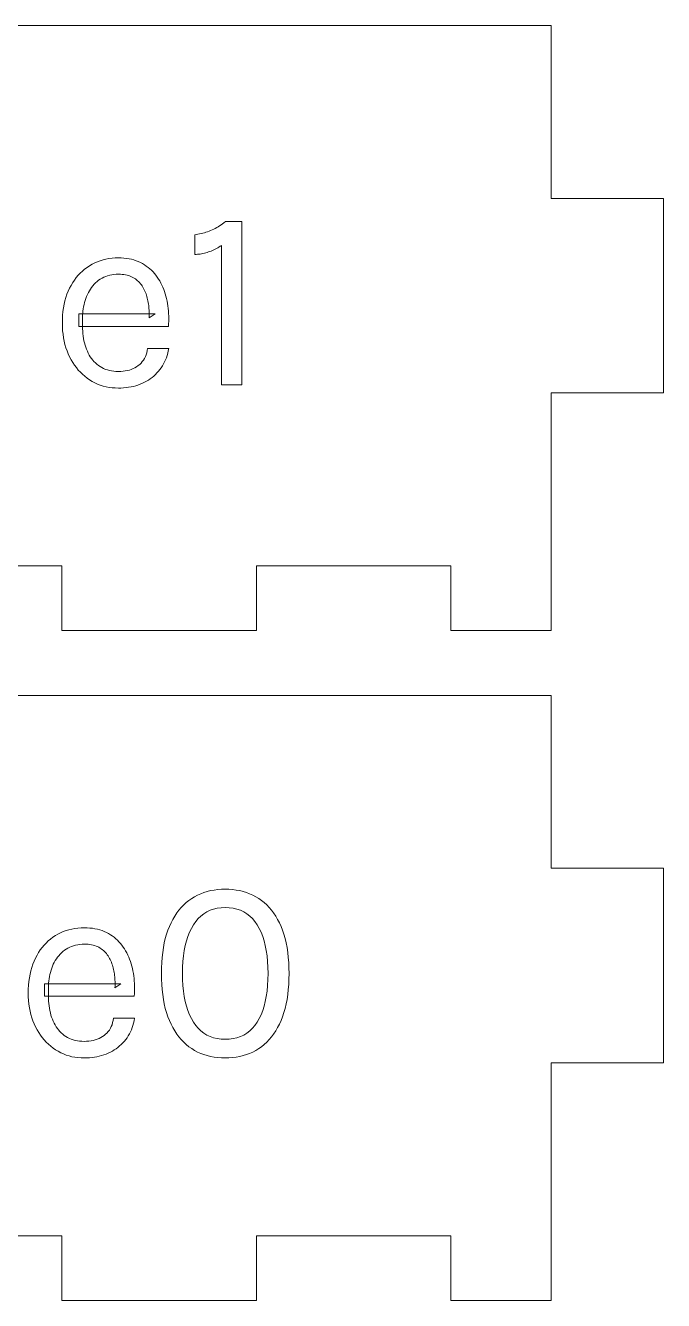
# Model space of a CAD drawing. Extents: x 3 to 177, y 3 to 186.
# Drawn here: x 147.1 to 176.7, y 3 to 62 of the extents above; entities that cross this region are included whole.
import ezdxf

# ---------------------------------------------------------------- set-up
doc = ezdxf.new("R2010")
doc.units = 0
doc.layers.get('0').update_dxf_attribs({"lineweight": 0})

msp = doc.modelspace()

# ---------------------------------------------------------------- linework, layer by layer
for p, q in [((171.468, 62), (117.196, 62)), ((171.468, 54), (171.468, 62)), ((176.664, 54), (171.468, 54)), ((176.664, 45), (176.664, 54)), ((155.639, 52.484), (155.711, 52.512)), ((155.711, 52.512), (155.782, 52.542)), ((155.782, 52.542), (155.853, 52.575)), ((155.853, 52.575), (155.922, 52.61)), ((155.922, 52.61), (155.991, 52.647)), ((155.991, 52.647), (156.06, 52.688)), ((156.06, 52.688), (156.128, 52.73)), ((156.128, 52.73), (156.195, 52.775)), ((156.195, 52.775), (156.261, 52.823)), ((156.261, 52.823), (156.327, 52.873)), ((156.327, 52.873), (156.392, 52.926)), ((156.392, 52.926), (156.392, 52.926)), ((156.392, 52.926), (157.148, 52.926)), ((156.392, 52.926), (156.392, 52.926)), ((157.148, 52.926), (157.148, 45.366)), ((154.976, 52.314), (155.051, 52.326)), ((154.976, 51.402), (154.976, 52.314)), ((155.051, 52.326), (155.126, 52.339)), ((155.126, 52.339), (155.201, 52.355)), ((155.201, 52.355), (155.275, 52.372)), ((155.275, 52.372), (155.349, 52.391)), ((155.349, 52.391), (155.422, 52.411)), ((155.422, 52.411), (155.495, 52.434)), ((155.495, 52.434), (155.567, 52.458)), ((155.567, 52.458), (155.639, 52.484)), ((155.04, 51.405), (154.976, 51.402)), ((154.976, 51.402), (154.976, 51.402)), ((155.103, 51.411), (155.04, 51.405)), ((155.167, 51.418), (155.103, 51.411)), ((155.23, 51.426), (155.167, 51.418)), ((155.293, 51.437), (155.23, 51.426)), ((155.357, 51.45), (155.293, 51.437)), ((155.42, 51.464), (155.357, 51.45)), ((155.483, 51.481), (155.42, 51.464)), ((155.546, 51.499), (155.483, 51.481)), ((155.609, 51.519), (155.546, 51.499)), ((155.672, 51.541), (155.609, 51.519)), ((155.734, 51.565), (155.672, 51.541)), ((155.796, 51.59), (155.734, 51.565)), ((155.857, 51.618), (155.796, 51.59)), ((155.917, 51.647), (155.857, 51.618)), ((155.977, 51.678), (155.917, 51.647)), ((156.037, 51.712), (155.977, 51.678)), ((156.096, 51.747), (156.037, 51.712)), ((156.154, 51.783), (156.096, 51.747)), ((156.212, 51.822), (156.154, 51.783)), ((156.212, 45.366), (156.212, 51.822)), ((149.883, 50.725), (149.993, 50.807)), ((149.993, 50.807), (150.107, 50.883)), ((150.107, 50.883), (150.226, 50.952)), ((150.226, 50.952), (150.348, 51.014)), ((150.348, 51.014), (150.473, 51.068)), ((150.473, 51.068), (150.601, 51.115)), ((150.601, 51.115), (150.733, 51.155)), ((150.733, 51.155), (150.868, 51.188)), ((150.868, 51.188), (151.007, 51.213)), ((151.007, 51.213), (151.149, 51.231)), ((151.149, 51.231), (151.294, 51.242)), ((151.294, 51.242), (151.442, 51.246)), ((151.442, 51.246), (151.442, 51.246)), ((151.442, 51.246), (151.571, 51.243)), ((151.571, 51.243), (151.696, 51.235)), ((151.696, 51.235), (151.817, 51.222)), ((151.817, 51.222), (151.935, 51.204)), ((151.935, 51.204), (152.048, 51.18)), ((152.048, 51.18), (152.158, 51.151)), ((152.158, 51.151), (152.264, 51.117)), ((152.264, 51.117), (152.366, 51.077)), ((152.366, 51.077), (152.464, 51.032)), ((152.464, 51.032), (152.558, 50.982)), ((152.558, 50.982), (152.649, 50.927)), ((152.649, 50.927), (152.736, 50.869)), ((152.736, 50.869), (152.819, 50.807)), ((152.819, 50.807), (152.899, 50.741)), ((152.899, 50.741), (152.975, 50.672)), ((149.33, 50.101), (149.41, 50.22)), ((149.41, 50.22), (149.495, 50.334)), ((149.495, 50.334), (149.584, 50.441)), ((149.584, 50.441), (149.679, 50.542)), ((149.679, 50.542), (149.778, 50.637)), ((149.778, 50.637), (149.883, 50.725)), ((150.457, 50.15), (150.389, 50.088)), ((150.53, 50.208), (150.457, 50.15)), ((150.606, 50.262), (150.53, 50.208)), ((150.686, 50.31), (150.606, 50.262)), ((150.769, 50.352), (150.686, 50.31)), ((150.856, 50.388), (150.769, 50.352)), ((150.947, 50.419), (150.856, 50.388)), ((151.041, 50.445), (150.947, 50.419)), ((151.139, 50.465), (151.041, 50.445)), ((151.24, 50.479), (151.139, 50.465)), ((151.345, 50.487), (151.24, 50.479)), ((151.454, 50.49), (151.345, 50.487)), ((151.54, 50.488), (151.454, 50.49)), ((151.454, 50.49), (151.454, 50.49)), ((151.623, 50.483), (151.54, 50.488)), ((151.703, 50.474), (151.623, 50.483)), ((151.779, 50.461), (151.703, 50.474)), ((151.853, 50.445), (151.779, 50.461)), ((151.923, 50.425), (151.853, 50.445)), ((151.991, 50.402), (151.923, 50.425)), ((152.055, 50.375), (151.991, 50.402)), ((152.116, 50.344), (152.055, 50.375)), ((152.174, 50.31), (152.116, 50.344)), ((152.229, 50.273), (152.174, 50.31)), ((152.282, 50.233), (152.229, 50.273)), ((152.332, 50.191), (152.282, 50.233)), ((152.379, 50.147), (152.332, 50.191)), ((152.975, 50.672), (153.048, 50.598)), ((153.048, 50.598), (153.117, 50.521)), ((153.117, 50.521), (153.182, 50.441)), ((153.182, 50.441), (153.244, 50.356)), ((153.244, 50.356), (153.302, 50.268)), ((153.302, 50.268), (153.357, 50.177)), ((153.357, 50.177), (153.408, 50.083)), ((149.015, 49.411), (149.065, 49.56)), ((149.065, 49.56), (149.122, 49.704)), ((149.122, 49.704), (149.186, 49.842)), ((149.186, 49.842), (149.256, 49.974)), ((149.256, 49.974), (149.33, 50.101)), ((150.054, 49.644), (150.011, 49.557)), ((150.1, 49.726), (150.054, 49.644)), ((150.151, 49.806), (150.1, 49.726)), ((150.205, 49.882), (150.151, 49.806)), ((150.262, 49.954), (150.205, 49.882)), ((150.324, 50.023), (150.262, 49.954)), ((150.389, 50.088), (150.324, 50.023)), ((152.425, 50.101), (152.379, 50.147)), ((152.467, 50.052), (152.425, 50.101)), ((152.507, 50.001), (152.467, 50.052)), ((152.545, 49.947), (152.507, 50.001)), ((152.58, 49.891), (152.545, 49.947)), ((152.612, 49.833), (152.58, 49.891)), ((152.642, 49.773), (152.612, 49.833)), ((152.67, 49.712), (152.642, 49.773)), ((152.697, 49.65), (152.67, 49.712)), ((152.721, 49.586), (152.697, 49.65)), ((152.743, 49.522), (152.721, 49.586)), ((153.408, 50.083), (153.456, 49.987)), ((153.456, 49.987), (153.5, 49.889)), ((153.5, 49.889), (153.541, 49.789)), ((153.541, 49.789), (153.579, 49.686)), ((153.579, 49.686), (153.613, 49.581)), ((153.613, 49.581), (153.644, 49.473)), ((148.904, 48.933), (148.934, 49.098)), ((148.934, 49.098), (148.971, 49.257)), ((148.971, 49.257), (149.015, 49.411)), ((149.833, 48.989), (149.816, 48.889)), ((149.853, 49.088), (149.833, 48.989)), ((149.877, 49.185), (149.853, 49.088)), ((149.905, 49.28), (149.877, 49.185)), ((149.937, 49.374), (149.905, 49.28)), ((149.972, 49.467), (149.937, 49.374)), ((150.011, 49.557), (149.972, 49.467)), ((152.764, 49.456), (152.743, 49.522)), ((152.782, 49.389), (152.764, 49.456)), ((152.798, 49.321), (152.782, 49.389)), ((152.813, 49.252), (152.798, 49.321)), ((152.825, 49.182), (152.813, 49.252)), ((152.836, 49.111), (152.825, 49.182)), ((152.845, 49.04), (152.836, 49.111)), ((152.852, 48.97), (152.845, 49.04)), ((152.859, 48.899), (152.852, 48.97)), ((153.644, 49.473), (153.671, 49.363)), ((153.671, 49.363), (153.695, 49.251)), ((153.695, 49.251), (153.716, 49.137)), ((153.716, 49.137), (153.733, 49.023)), ((153.733, 49.023), (153.747, 48.907)), ((148.85, 48.222), (148.853, 48.408)), ((148.853, 48.408), (148.863, 48.588)), ((148.863, 48.588), (148.88, 48.763)), ((148.88, 48.763), (148.904, 48.933)), ((149.606, 48.078), (149.606, 48.654)), ((149.606, 48.654), (153.14, 48.654)), ((149.788, 48.58), (149.786, 48.474)), ((149.786, 48.474), (149.786, 48.474)), ((149.786, 48.474), (149.786, 48.09)), ((149.793, 48.685), (149.788, 48.58)), ((149.803, 48.788), (149.793, 48.685)), ((149.816, 48.889), (149.803, 48.788)), ((152.863, 48.828), (152.859, 48.899)), ((152.866, 48.757), (152.863, 48.828)), ((153.14, 48.654), (152.864, 48.474)), ((152.864, 48.474), (152.867, 48.545)), ((152.868, 48.686), (152.866, 48.757)), ((152.867, 48.545), (152.868, 48.616)), ((152.868, 48.616), (152.868, 48.686)), ((153.747, 48.907), (153.758, 48.791)), ((153.758, 48.791), (153.766, 48.674)), ((153.766, 48.674), (153.771, 48.557)), ((153.771, 48.557), (153.773, 48.438)), ((153.773, 48.438), (153.771, 48.319)), ((148.853, 48.048), (148.85, 48.222)), ((148.85, 48.222), (148.85, 48.222)), ((148.864, 47.877), (148.853, 48.048)), ((148.881, 47.711), (148.864, 47.877)), ((153.758, 48.078), (149.606, 48.078)), ((149.786, 48.09), (149.788, 47.971)), ((149.788, 47.971), (149.793, 47.855)), ((149.793, 47.855), (149.803, 47.741)), ((153.766, 48.199), (153.758, 48.078)), ((153.758, 48.078), (153.758, 48.078)), ((153.771, 48.319), (153.766, 48.199)), ((148.904, 47.549), (148.881, 47.711)), ((148.935, 47.391), (148.904, 47.549)), ((148.972, 47.237), (148.935, 47.391)), ((149.016, 47.087), (148.972, 47.237)), ((149.803, 47.741), (149.815, 47.63)), ((149.815, 47.63), (149.832, 47.522)), ((149.832, 47.522), (149.852, 47.415)), ((149.852, 47.415), (149.876, 47.312)), ((149.876, 47.312), (149.903, 47.211)), ((149.903, 47.211), (149.934, 47.112)), ((149.067, 46.941), (149.016, 47.087)), ((149.125, 46.8), (149.067, 46.941)), ((149.189, 46.662), (149.125, 46.8)), ((149.259, 46.529), (149.189, 46.662)), ((149.934, 47.112), (149.969, 47.016)), ((149.969, 47.016), (150.007, 46.923)), ((150.007, 46.923), (150.05, 46.834)), ((150.05, 46.834), (150.095, 46.749)), ((150.095, 46.749), (150.145, 46.668)), ((150.145, 46.668), (150.198, 46.591)), ((152.65, 46.594), (152.691, 46.677)), ((152.691, 46.677), (152.726, 46.764)), ((152.726, 46.764), (152.756, 46.857)), ((152.756, 46.857), (152.78, 46.955)), ((152.78, 46.955), (152.798, 47.058)), ((152.798, 47.058), (152.798, 47.058)), ((152.798, 47.058), (153.77, 47.058)), ((153.662, 46.627), (153.623, 46.528)), ((153.696, 46.73), (153.662, 46.627)), ((153.725, 46.836), (153.696, 46.73)), ((153.75, 46.946), (153.725, 46.836)), ((153.77, 47.058), (153.75, 46.946)), ((149.334, 46.403), (149.259, 46.529)), ((149.415, 46.282), (149.334, 46.403)), ((149.5, 46.167), (149.415, 46.282)), ((149.59, 46.058), (149.5, 46.167)), ((149.684, 45.955), (149.59, 46.058)), ((150.198, 46.591), (150.255, 46.518)), ((150.255, 46.518), (150.315, 46.449)), ((150.315, 46.449), (150.379, 46.384)), ((150.379, 46.384), (150.447, 46.323)), ((150.447, 46.323), (150.518, 46.266)), ((150.518, 46.266), (150.593, 46.214)), ((150.593, 46.214), (150.672, 46.167)), ((150.672, 46.167), (150.755, 46.125)), ((150.755, 46.125), (150.842, 46.089)), ((150.842, 46.089), (150.932, 46.059)), ((150.932, 46.059), (151.026, 46.034)), ((151.026, 46.034), (151.125, 46.015)), ((151.759, 46.014), (151.857, 46.033)), ((151.857, 46.033), (151.951, 46.057)), ((151.951, 46.057), (152.04, 46.087)), ((152.04, 46.087), (152.126, 46.122)), ((152.126, 46.122), (152.208, 46.163)), ((152.208, 46.163), (152.286, 46.209)), ((152.286, 46.209), (152.36, 46.26)), ((152.36, 46.26), (152.429, 46.317)), ((152.429, 46.317), (152.493, 46.378)), ((152.493, 46.378), (152.551, 46.445)), ((152.551, 46.445), (152.603, 46.517)), ((152.603, 46.517), (152.65, 46.594)), ((153.362, 46.077), (153.297, 45.997)), ((153.423, 46.161), (153.362, 46.077)), ((153.48, 46.248), (153.423, 46.161)), ((153.532, 46.338), (153.48, 46.248)), ((153.58, 46.431), (153.532, 46.338)), ((153.623, 46.528), (153.58, 46.431)), ((149.784, 45.858), (149.684, 45.955)), ((149.889, 45.767), (149.784, 45.858)), ((149.998, 45.682), (149.889, 45.767)), ((150.113, 45.603), (149.998, 45.682)), ((150.232, 45.531), (150.113, 45.603)), ((150.353, 45.466), (150.232, 45.531)), ((150.478, 45.409), (150.353, 45.466)), ((151.125, 46.015), (151.227, 46.001)), ((151.227, 46.001), (151.332, 45.993)), ((151.332, 45.993), (151.442, 45.99)), ((151.442, 45.99), (151.552, 45.993)), ((151.442, 45.99), (151.442, 45.99)), ((151.552, 45.993), (151.657, 46.001)), ((151.657, 46.001), (151.759, 46.014)), ((152.552, 45.444), (152.452, 45.402)), ((152.649, 45.49), (152.552, 45.444)), ((152.742, 45.54), (152.649, 45.49)), ((152.832, 45.594), (152.742, 45.54)), ((152.918, 45.652), (152.832, 45.594)), ((153.001, 45.713), (152.918, 45.652)), ((153.08, 45.778), (153.001, 45.713)), ((153.156, 45.847), (153.08, 45.778)), ((153.228, 45.92), (153.156, 45.847)), ((153.297, 45.997), (153.228, 45.92)), ((150.606, 45.359), (150.478, 45.409)), ((150.738, 45.317), (150.606, 45.359)), ((150.872, 45.283), (150.738, 45.317)), ((151.01, 45.256), (150.872, 45.283)), ((151.151, 45.237), (151.01, 45.256)), ((151.295, 45.226), (151.151, 45.237)), ((151.442, 45.222), (151.295, 45.226)), ((151.564, 45.224), (151.442, 45.222)), ((151.442, 45.222), (151.442, 45.222)), ((151.442, 45.222), (151.442, 45.222)), ((151.684, 45.231), (151.564, 45.224)), ((151.801, 45.242), (151.684, 45.231)), ((151.916, 45.258), (151.801, 45.242)), ((152.029, 45.278), (151.916, 45.258)), ((152.138, 45.302), (152.029, 45.278)), ((152.245, 45.331), (152.138, 45.302)), ((152.35, 45.364), (152.245, 45.331)), ((152.452, 45.402), (152.35, 45.364)), ((157.148, 45.366), (156.212, 45.366)), ((171.468, 37), (171.468, 45)), ((171.468, 45), (176.664, 45)), ((139.832, 37), (148.832, 37)), ((148.832, 37), (148.832, 34)), ((157.832, 34), (157.832, 37)), ((157.832, 37), (166.832, 37)), ((166.832, 37), (166.832, 34)), ((171.468, 34), (171.468, 37)), ((148.832, 34), (157.832, 34)), ((166.832, 34), (171.468, 34)), ((171.468, 31), (117.196, 31)), ((171.468, 23), (171.468, 31)), ((176.664, 23), (171.468, 23)), ((176.664, 14), (176.664, 23)), ((155.253, 21.824), (155.401, 21.88)), ((155.401, 21.88), (155.554, 21.927)), ((155.554, 21.927), (155.712, 21.965)), ((155.712, 21.965), (155.873, 21.995)), ((155.873, 21.995), (156.04, 22.017)), ((156.04, 22.017), (156.211, 22.03)), ((156.211, 22.03), (156.386, 22.034)), ((156.386, 22.034), (156.386, 22.034)), ((156.386, 22.034), (156.56, 22.03)), ((156.56, 22.03), (156.73, 22.017)), ((156.73, 22.017), (156.896, 21.995)), ((156.896, 21.995), (157.057, 21.965)), ((157.057, 21.965), (157.214, 21.927)), ((157.214, 21.927), (157.367, 21.88)), ((157.367, 21.88), (157.515, 21.824)), ((154.352, 21.192), (154.464, 21.308)), ((154.464, 21.308), (154.582, 21.416)), ((154.582, 21.416), (154.705, 21.515)), ((154.705, 21.515), (154.835, 21.605)), ((154.835, 21.605), (154.97, 21.687)), ((154.97, 21.687), (155.109, 21.759)), ((155.109, 21.759), (155.253, 21.824)), ((157.515, 21.824), (157.659, 21.759)), ((157.659, 21.759), (157.799, 21.687)), ((157.799, 21.687), (157.934, 21.605)), ((157.934, 21.605), (158.064, 21.515)), ((158.064, 21.515), (158.189, 21.416)), ((158.189, 21.416), (158.307, 21.308)), ((158.307, 21.308), (158.419, 21.192)), ((153.962, 20.638), (154.051, 20.79)), ((154.051, 20.79), (154.145, 20.933)), ((154.145, 20.933), (154.246, 21.067)), ((154.246, 21.067), (154.352, 21.192)), ((155.138, 20.673), (155.023, 20.538)), ((155.263, 20.792), (155.138, 20.673)), ((155.396, 20.896), (155.263, 20.792)), ((155.539, 20.983), (155.396, 20.896)), ((155.69, 21.055), (155.539, 20.983)), ((155.851, 21.11), (155.69, 21.055)), ((156.02, 21.15), (155.851, 21.11)), ((156.199, 21.174), (156.02, 21.15)), ((156.386, 21.182), (156.199, 21.174)), ((156.576, 21.174), (156.386, 21.182)), ((156.386, 21.182), (156.386, 21.182)), ((156.756, 21.15), (156.576, 21.174)), ((156.927, 21.11), (156.756, 21.15)), ((157.089, 21.055), (156.927, 21.11)), ((157.241, 20.983), (157.089, 21.055)), ((157.384, 20.896), (157.241, 20.983)), ((157.518, 20.792), (157.384, 20.896)), ((157.642, 20.673), (157.518, 20.792)), ((157.757, 20.538), (157.642, 20.673)), ((158.419, 21.192), (158.526, 21.067)), ((158.526, 21.067), (158.626, 20.933)), ((158.626, 20.933), (158.721, 20.79)), ((158.721, 20.79), (158.81, 20.638)), ((148.77, 20.014), (148.895, 20.068)), ((148.895, 20.068), (149.023, 20.115)), ((149.023, 20.115), (149.155, 20.155)), ((149.155, 20.155), (149.29, 20.188)), ((149.29, 20.188), (149.429, 20.213)), ((149.429, 20.213), (149.571, 20.231)), ((149.571, 20.231), (149.716, 20.242)), ((149.716, 20.242), (149.864, 20.246)), ((149.864, 20.246), (149.864, 20.246)), ((149.864, 20.246), (149.993, 20.243)), ((149.993, 20.243), (150.118, 20.235)), ((150.118, 20.235), (150.239, 20.222)), ((150.239, 20.222), (150.357, 20.204)), ((150.357, 20.204), (150.47, 20.18)), ((150.47, 20.18), (150.58, 20.151)), ((150.58, 20.151), (150.686, 20.117)), ((150.686, 20.117), (150.788, 20.077)), ((150.788, 20.077), (150.886, 20.032)), ((153.67, 19.945), (153.733, 20.131)), ((153.733, 20.131), (153.803, 20.309)), ((153.803, 20.309), (153.88, 20.478)), ((153.88, 20.478), (153.962, 20.638)), ((154.819, 20.221), (154.732, 20.042)), ((154.916, 20.387), (154.819, 20.221)), ((155.023, 20.538), (154.916, 20.387)), ((157.862, 20.387), (157.757, 20.538)), ((157.958, 20.221), (157.862, 20.387)), ((158.043, 20.042), (157.958, 20.221)), ((158.81, 20.638), (158.892, 20.478)), ((158.892, 20.478), (158.969, 20.309)), ((158.969, 20.309), (159.039, 20.131)), ((159.039, 20.131), (159.102, 19.945)), ((148.006, 19.441), (148.101, 19.542)), ((148.101, 19.542), (148.2, 19.637)), ((148.2, 19.637), (148.305, 19.725)), ((148.305, 19.725), (148.415, 19.807)), ((148.415, 19.807), (148.529, 19.883)), ((148.529, 19.883), (148.648, 19.952)), ((148.648, 19.952), (148.77, 20.014)), ((149.662, 19.479), (149.561, 19.465)), ((149.767, 19.487), (149.662, 19.479)), ((149.876, 19.49), (149.767, 19.487)), ((149.962, 19.488), (149.876, 19.49)), ((149.876, 19.49), (149.876, 19.49)), ((150.045, 19.483), (149.962, 19.488)), ((150.125, 19.474), (150.045, 19.483)), ((150.201, 19.461), (150.125, 19.474)), ((150.886, 20.032), (150.98, 19.982)), ((150.98, 19.982), (151.071, 19.927)), ((151.071, 19.927), (151.158, 19.869)), ((151.158, 19.869), (151.241, 19.807)), ((151.241, 19.807), (151.321, 19.741)), ((151.321, 19.741), (151.397, 19.672)), ((151.397, 19.672), (151.47, 19.598)), ((151.47, 19.598), (151.539, 19.521)), ((151.539, 19.521), (151.604, 19.441)), ((153.526, 19.332), (153.567, 19.545)), ((153.567, 19.545), (153.615, 19.749)), ((153.615, 19.749), (153.67, 19.945)), ((154.59, 19.645), (154.534, 19.426)), ((154.656, 19.85), (154.59, 19.645)), ((154.732, 20.042), (154.656, 19.85)), ((158.119, 19.85), (158.043, 20.042)), ((158.185, 19.645), (158.119, 19.85)), ((158.24, 19.426), (158.185, 19.645)), ((159.102, 19.945), (159.157, 19.749)), ((159.157, 19.749), (159.205, 19.545)), ((159.205, 19.545), (159.246, 19.332)), ((147.608, 18.842), (147.678, 18.974)), ((147.678, 18.974), (147.752, 19.101)), ((147.752, 19.101), (147.832, 19.22)), ((147.832, 19.22), (147.917, 19.334)), ((147.917, 19.334), (148.006, 19.441)), ((148.627, 18.882), (148.573, 18.806)), ((148.684, 18.954), (148.627, 18.882)), ((148.746, 19.023), (148.684, 18.954)), ((148.811, 19.088), (148.746, 19.023)), ((148.879, 19.15), (148.811, 19.088)), ((148.952, 19.208), (148.879, 19.15)), ((149.028, 19.262), (148.952, 19.208)), ((149.108, 19.31), (149.028, 19.262)), ((149.191, 19.352), (149.108, 19.31)), ((149.278, 19.388), (149.191, 19.352)), ((149.369, 19.419), (149.278, 19.388)), ((149.463, 19.445), (149.369, 19.419)), ((149.561, 19.465), (149.463, 19.445)), ((150.275, 19.445), (150.201, 19.461)), ((150.345, 19.425), (150.275, 19.445)), ((150.413, 19.402), (150.345, 19.425)), ((150.477, 19.375), (150.413, 19.402)), ((150.538, 19.344), (150.477, 19.375)), ((150.596, 19.31), (150.538, 19.344)), ((150.651, 19.273), (150.596, 19.31)), ((150.704, 19.233), (150.651, 19.273)), ((150.754, 19.191), (150.704, 19.233)), ((150.801, 19.147), (150.754, 19.191)), ((150.847, 19.101), (150.801, 19.147)), ((150.889, 19.052), (150.847, 19.101)), ((150.929, 19.001), (150.889, 19.052)), ((150.967, 18.947), (150.929, 19.001)), ((151.002, 18.891), (150.967, 18.947)), ((151.034, 18.833), (151.002, 18.891)), ((151.604, 19.441), (151.666, 19.356)), ((151.666, 19.356), (151.724, 19.268)), ((151.724, 19.268), (151.779, 19.177)), ((151.779, 19.177), (151.83, 19.083)), ((151.83, 19.083), (151.878, 18.987)), ((151.878, 18.987), (151.922, 18.889)), ((151.922, 18.889), (151.963, 18.789)), ((153.467, 18.879), (153.493, 19.11)), ((153.493, 19.11), (153.526, 19.332)), ((154.452, 18.949), (154.426, 18.691)), ((154.488, 19.194), (154.452, 18.949)), ((154.534, 19.426), (154.488, 19.194)), ((158.285, 19.194), (158.24, 19.426)), ((158.321, 18.949), (158.285, 19.194)), ((158.346, 18.691), (158.321, 18.949)), ((159.246, 19.332), (159.279, 19.11)), ((159.279, 19.11), (159.305, 18.879)), ((147.393, 18.257), (147.437, 18.411)), ((147.437, 18.411), (147.487, 18.56)), ((147.487, 18.56), (147.544, 18.704)), ((147.544, 18.704), (147.608, 18.842)), ((148.359, 18.374), (148.327, 18.28)), ((148.394, 18.467), (148.359, 18.374)), ((148.433, 18.557), (148.394, 18.467)), ((148.476, 18.644), (148.433, 18.557)), ((148.522, 18.726), (148.476, 18.644)), ((148.573, 18.806), (148.522, 18.726)), ((151.064, 18.773), (151.034, 18.833)), ((151.092, 18.712), (151.064, 18.773)), ((151.119, 18.65), (151.092, 18.712)), ((151.143, 18.586), (151.119, 18.65)), ((151.165, 18.522), (151.143, 18.586)), ((151.186, 18.456), (151.165, 18.522)), ((151.204, 18.389), (151.186, 18.456)), ((151.22, 18.321), (151.204, 18.389)), ((151.235, 18.252), (151.22, 18.321)), ((151.963, 18.789), (152.001, 18.686)), ((152.001, 18.686), (152.035, 18.581)), ((152.035, 18.581), (152.066, 18.473)), ((152.066, 18.473), (152.093, 18.363)), ((152.093, 18.363), (152.117, 18.251)), ((153.434, 18.134), (153.438, 18.391)), ((153.438, 18.391), (153.449, 18.64)), ((153.449, 18.64), (153.467, 18.879)), ((154.411, 18.419), (154.406, 18.134)), ((154.426, 18.691), (154.411, 18.419)), ((158.361, 18.419), (158.346, 18.691)), ((158.366, 18.134), (158.361, 18.419)), ((159.305, 18.879), (159.323, 18.64)), ((159.323, 18.64), (159.334, 18.391)), ((159.334, 18.391), (159.338, 18.134)), ((147.285, 17.588), (147.302, 17.763)), ((147.302, 17.763), (147.326, 17.933)), ((147.326, 17.933), (147.356, 18.098)), ((147.356, 18.098), (147.393, 18.257)), ((148.225, 17.788), (148.215, 17.685)), ((148.238, 17.889), (148.225, 17.788)), ((148.255, 17.989), (148.238, 17.889)), ((148.275, 18.088), (148.255, 17.989)), ((148.299, 18.185), (148.275, 18.088)), ((148.327, 18.28), (148.299, 18.185)), ((151.247, 18.182), (151.235, 18.252)), ((151.258, 18.111), (151.247, 18.182)), ((151.267, 18.04), (151.258, 18.111)), ((151.274, 17.97), (151.267, 18.04)), ((151.281, 17.899), (151.274, 17.97)), ((151.285, 17.828), (151.281, 17.899)), ((151.288, 17.757), (151.285, 17.828)), ((151.29, 17.686), (151.288, 17.757)), ((152.117, 18.251), (152.138, 18.137)), ((152.138, 18.137), (152.155, 18.023)), ((152.155, 18.023), (152.169, 17.907)), ((152.169, 17.907), (152.18, 17.791)), ((152.18, 17.791), (152.188, 17.674)), ((153.438, 17.877), (153.434, 18.134)), ((153.434, 18.134), (153.434, 18.134)), ((153.449, 17.628), (153.438, 17.877)), ((154.406, 18.134), (154.406, 18.134)), ((154.406, 18.134), (154.411, 17.849)), ((154.411, 17.849), (154.426, 17.577)), ((158.346, 17.577), (158.361, 17.849)), ((158.361, 17.849), (158.366, 18.134)), ((158.366, 18.134), (158.366, 18.134)), ((159.334, 17.877), (159.323, 17.628)), ((159.338, 18.134), (159.334, 17.877)), ((159.338, 18.134), (159.338, 18.134)), ((147.272, 17.222), (147.275, 17.408)), ((147.275, 17.048), (147.272, 17.222)), ((147.272, 17.222), (147.272, 17.222)), ((147.275, 17.408), (147.285, 17.588)), ((148.028, 17.078), (148.028, 17.654)), ((148.028, 17.654), (151.562, 17.654)), ((148.21, 17.58), (148.208, 17.474)), ((148.208, 17.474), (148.208, 17.474)), ((148.208, 17.474), (148.208, 17.09)), ((148.215, 17.685), (148.21, 17.58)), ((151.562, 17.654), (151.286, 17.474)), ((151.286, 17.474), (151.289, 17.545)), ((151.289, 17.545), (151.29, 17.616)), ((151.29, 17.616), (151.29, 17.686)), ((152.188, 17.199), (152.18, 17.078)), ((152.188, 17.674), (152.193, 17.557)), ((152.193, 17.319), (152.188, 17.199)), ((152.193, 17.557), (152.195, 17.438)), ((152.195, 17.438), (152.193, 17.319)), ((153.467, 17.389), (153.449, 17.628)), ((153.493, 17.158), (153.467, 17.389)), ((153.526, 16.936), (153.493, 17.158)), ((154.426, 17.577), (154.452, 17.319)), ((154.452, 17.319), (154.488, 17.074)), ((158.285, 17.074), (158.321, 17.319)), ((158.321, 17.319), (158.346, 17.577)), ((159.279, 17.158), (159.246, 16.936)), ((159.305, 17.389), (159.279, 17.158)), ((159.323, 17.628), (159.305, 17.389)), ((147.286, 16.877), (147.275, 17.048)), ((147.303, 16.711), (147.286, 16.877)), ((147.326, 16.549), (147.303, 16.711)), ((147.357, 16.391), (147.326, 16.549)), ((152.18, 17.078), (148.028, 17.078)), ((148.208, 17.09), (148.21, 16.971)), ((148.21, 16.971), (148.215, 16.855)), ((148.215, 16.855), (148.225, 16.741)), ((148.225, 16.741), (148.237, 16.63)), ((148.237, 16.63), (148.254, 16.521)), ((148.254, 16.521), (148.274, 16.415)), ((152.18, 17.078), (152.18, 17.078)), ((153.567, 16.722), (153.526, 16.936)), ((153.615, 16.517), (153.567, 16.722)), ((154.488, 17.074), (154.534, 16.842)), ((154.534, 16.842), (154.59, 16.623)), ((154.59, 16.623), (154.656, 16.418)), ((158.119, 16.418), (158.185, 16.623)), ((158.185, 16.623), (158.24, 16.842)), ((158.24, 16.842), (158.285, 17.074)), ((159.205, 16.722), (159.157, 16.517)), ((159.246, 16.936), (159.205, 16.722)), ((147.394, 16.237), (147.357, 16.391)), ((147.438, 16.087), (147.394, 16.237)), ((147.489, 15.941), (147.438, 16.087)), ((147.547, 15.8), (147.489, 15.941)), ((148.274, 16.415), (148.298, 16.312)), ((148.298, 16.312), (148.325, 16.211)), ((148.325, 16.211), (148.356, 16.112)), ((148.356, 16.112), (148.391, 16.016)), ((148.391, 16.016), (148.429, 15.923)), ((151.178, 15.857), (151.202, 15.955)), ((151.202, 15.955), (151.22, 16.058)), ((151.22, 16.058), (151.22, 16.058)), ((151.22, 16.058), (152.192, 16.058)), ((152.172, 15.946), (152.147, 15.836)), ((152.192, 16.058), (152.172, 15.946)), ((153.67, 16.322), (153.615, 16.517)), ((153.733, 16.134), (153.67, 16.322)), ((153.803, 15.956), (153.733, 16.134)), ((153.88, 15.786), (153.803, 15.956)), ((154.656, 16.418), (154.732, 16.226)), ((154.732, 16.226), (154.819, 16.047)), ((154.819, 16.047), (154.916, 15.881)), ((157.862, 15.881), (157.958, 16.047)), ((157.958, 16.047), (158.043, 16.226)), ((158.043, 16.226), (158.119, 16.418)), ((158.969, 15.956), (158.892, 15.786)), ((159.039, 16.134), (158.969, 15.956)), ((159.102, 16.322), (159.039, 16.134)), ((159.157, 16.517), (159.102, 16.322)), ((147.611, 15.662), (147.547, 15.8)), ((147.681, 15.529), (147.611, 15.662)), ((147.756, 15.403), (147.681, 15.529)), ((147.837, 15.282), (147.756, 15.403)), ((148.429, 15.923), (148.472, 15.834)), ((148.472, 15.834), (148.517, 15.749)), ((148.517, 15.749), (148.567, 15.668)), ((148.567, 15.668), (148.62, 15.591)), ((148.62, 15.591), (148.677, 15.518)), ((148.677, 15.518), (148.737, 15.449)), ((148.737, 15.449), (148.801, 15.384)), ((148.801, 15.384), (148.869, 15.323)), ((150.851, 15.317), (150.915, 15.378)), ((150.915, 15.378), (150.973, 15.445)), ((150.973, 15.445), (151.025, 15.517)), ((151.025, 15.517), (151.072, 15.595)), ((151.072, 15.595), (151.113, 15.677)), ((151.113, 15.677), (151.148, 15.764)), ((151.148, 15.764), (151.178, 15.857)), ((152.002, 15.431), (151.954, 15.338)), ((152.045, 15.528), (152.002, 15.431)), ((152.084, 15.627), (152.045, 15.528)), ((152.118, 15.73), (152.084, 15.627)), ((152.147, 15.836), (152.118, 15.73)), ((153.962, 15.626), (153.88, 15.786)), ((154.051, 15.473), (153.962, 15.626)), ((154.145, 15.33), (154.051, 15.473)), ((154.916, 15.881), (155.023, 15.73)), ((155.023, 15.73), (155.138, 15.595)), ((155.138, 15.595), (155.263, 15.476)), ((155.263, 15.476), (155.396, 15.372)), ((155.396, 15.372), (155.539, 15.285)), ((157.241, 15.285), (157.384, 15.372)), ((157.384, 15.372), (157.518, 15.476)), ((157.518, 15.476), (157.642, 15.595)), ((157.642, 15.595), (157.757, 15.73)), ((157.757, 15.73), (157.862, 15.881)), ((158.721, 15.473), (158.626, 15.33)), ((158.81, 15.626), (158.721, 15.473)), ((158.892, 15.786), (158.81, 15.626)), ((147.922, 15.167), (147.837, 15.282)), ((148.012, 15.058), (147.922, 15.167)), ((148.106, 14.955), (148.012, 15.058)), ((148.206, 14.858), (148.106, 14.955)), ((148.311, 14.767), (148.206, 14.858)), ((148.42, 14.682), (148.311, 14.767)), ((148.869, 15.323), (148.94, 15.266)), ((148.94, 15.266), (149.015, 15.214)), ((149.015, 15.214), (149.094, 15.167)), ((149.094, 15.167), (149.177, 15.125)), ((149.177, 15.125), (149.264, 15.089)), ((149.264, 15.089), (149.354, 15.059)), ((149.354, 15.059), (149.448, 15.034)), ((149.448, 15.034), (149.547, 15.015)), ((149.547, 15.015), (149.649, 15.001)), ((149.649, 15.001), (149.754, 14.993)), ((149.754, 14.993), (149.864, 14.99)), ((149.864, 14.99), (149.974, 14.993)), ((149.864, 14.99), (149.864, 14.99)), ((149.974, 14.993), (150.079, 15.001)), ((150.079, 15.001), (150.181, 15.014)), ((150.181, 15.014), (150.279, 15.033)), ((150.279, 15.033), (150.373, 15.057)), ((150.373, 15.057), (150.462, 15.087)), ((150.462, 15.087), (150.548, 15.122)), ((150.548, 15.122), (150.63, 15.163)), ((150.63, 15.163), (150.708, 15.209)), ((150.708, 15.209), (150.782, 15.26)), ((150.782, 15.26), (150.851, 15.317)), ((151.502, 14.778), (151.423, 14.713)), ((151.578, 14.847), (151.502, 14.778)), ((151.65, 14.92), (151.578, 14.847)), ((151.719, 14.997), (151.65, 14.92)), ((151.784, 15.077), (151.719, 14.997)), ((151.845, 15.161), (151.784, 15.077)), ((151.902, 15.248), (151.845, 15.161)), ((151.954, 15.338), (151.902, 15.248)), ((154.246, 15.195), (154.145, 15.33)), ((154.352, 15.07), (154.246, 15.195)), ((154.464, 14.953), (154.352, 15.07)), ((154.582, 14.844), (154.464, 14.953)), ((154.705, 14.745), (154.582, 14.844)), ((155.539, 15.285), (155.69, 15.213)), ((155.69, 15.213), (155.851, 15.158)), ((155.851, 15.158), (156.02, 15.118)), ((156.02, 15.118), (156.199, 15.094)), ((156.199, 15.094), (156.386, 15.086)), ((156.386, 15.086), (156.576, 15.094)), ((156.386, 15.086), (156.386, 15.086)), ((156.386, 15.086), (156.386, 15.086)), ((156.576, 15.094), (156.756, 15.118)), ((156.756, 15.118), (156.927, 15.158)), ((156.927, 15.158), (157.089, 15.213)), ((157.089, 15.213), (157.241, 15.285)), ((158.189, 14.844), (158.064, 14.745)), ((158.307, 14.953), (158.189, 14.844)), ((158.419, 15.07), (158.307, 14.953)), ((158.526, 15.195), (158.419, 15.07)), ((158.626, 15.33), (158.526, 15.195)), ((148.535, 14.603), (148.42, 14.682)), ((148.654, 14.531), (148.535, 14.603)), ((148.775, 14.466), (148.654, 14.531)), ((148.9, 14.409), (148.775, 14.466)), ((149.028, 14.359), (148.9, 14.409)), ((149.16, 14.317), (149.028, 14.359)), ((149.294, 14.283), (149.16, 14.317)), ((149.432, 14.256), (149.294, 14.283)), ((149.573, 14.237), (149.432, 14.256)), ((149.717, 14.226), (149.573, 14.237)), ((149.864, 14.222), (149.717, 14.226)), ((149.986, 14.224), (149.864, 14.222)), ((149.864, 14.222), (149.864, 14.222)), ((149.864, 14.222), (149.864, 14.222)), ((150.106, 14.231), (149.986, 14.224)), ((150.223, 14.242), (150.106, 14.231)), ((150.338, 14.258), (150.223, 14.242)), ((150.451, 14.277), (150.338, 14.258)), ((150.56, 14.302), (150.451, 14.277)), ((150.667, 14.331), (150.56, 14.302)), ((150.772, 14.364), (150.667, 14.331)), ((150.874, 14.402), (150.772, 14.364)), ((150.974, 14.444), (150.874, 14.402)), ((151.071, 14.49), (150.974, 14.444)), ((151.164, 14.54), (151.071, 14.49)), ((151.254, 14.594), (151.164, 14.54)), ((151.34, 14.652), (151.254, 14.594)), ((151.423, 14.713), (151.34, 14.652)), ((154.835, 14.654), (154.705, 14.745)), ((154.97, 14.572), (154.835, 14.654)), ((155.109, 14.498), (154.97, 14.572)), ((155.253, 14.434), (155.109, 14.498)), ((155.401, 14.378), (155.253, 14.434)), ((155.554, 14.33), (155.401, 14.378)), ((155.712, 14.291), (155.554, 14.33)), ((155.873, 14.261), (155.712, 14.291)), ((156.04, 14.239), (155.873, 14.261)), ((156.211, 14.226), (156.04, 14.239)), ((156.386, 14.222), (156.211, 14.226)), ((156.56, 14.226), (156.386, 14.222)), ((156.386, 14.222), (156.386, 14.222)), ((156.386, 14.222), (156.386, 14.222)), ((156.73, 14.239), (156.56, 14.226)), ((156.896, 14.261), (156.73, 14.239)), ((157.057, 14.291), (156.896, 14.261)), ((157.214, 14.33), (157.057, 14.291)), ((157.367, 14.378), (157.214, 14.33)), ((157.515, 14.434), (157.367, 14.378)), ((157.659, 14.498), (157.515, 14.434)), ((157.799, 14.572), (157.659, 14.498)), ((157.934, 14.654), (157.799, 14.572)), ((158.064, 14.745), (157.934, 14.654)), ((171.468, 6), (171.468, 14)), ((171.468, 14), (176.664, 14)), ((139.832, 6), (148.832, 6)), ((148.832, 6), (148.832, 3)), ((157.832, 3), (157.832, 6)), ((157.832, 6), (166.832, 6)), ((166.832, 6), (166.832, 3)), ((171.468, 3), (171.468, 6)), ((148.832, 3), (157.832, 3)), ((166.832, 3), (171.468, 3))]:
    msp.add_line(p, q)

doc.saveas('drawing.dxf')
